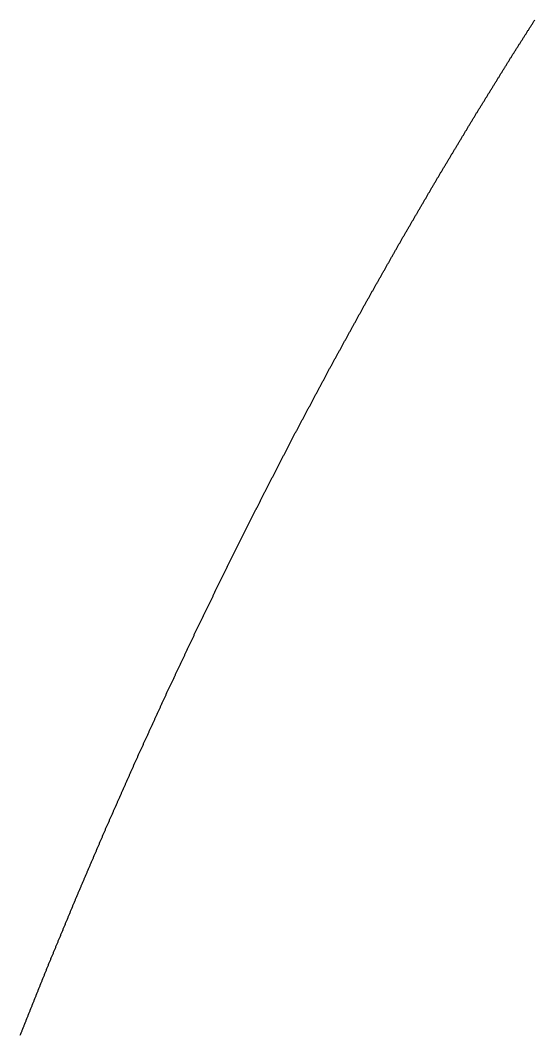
# Model space of a CAD drawing. Extents: x 2 to 292, y 1 to 254.
# Drawn here: x 66.76 to 76.19, y 18.88 to 37.47 of the extents above; entities that cross this region are included whole.
import ezdxf

# ---------------------------------------------------------------- set-up
doc = ezdxf.new("R2010")
doc.units = 0
doc.layers.get('0').update_dxf_attribs({"linetype": 'CONTINUOUS'})

msp = doc.modelspace()

# ---------------------------------------------------------------- linework, layer by layer
msp.add_polyline3d([(66.7609, 18.8729, 0), (66.7662, 18.886, 0), (66.7714, 18.8991, 0), (66.7767, 18.9122, 0), (66.7819, 18.9253, 0), (66.7871, 18.9384, 0), (66.7924, 18.9515, 0), (66.7976, 18.9646, 0), (66.8029, 18.9777, 0), (66.8081, 18.9908, 0), (66.8134, 19.0039, 0), (66.8186, 19.017, 0), (66.8238, 19.0301, 0), (66.8291, 19.0432, 0), (66.8343, 19.0563, 0), (66.8396, 19.0694, 0), (66.8448, 19.0825, 0), (66.8501, 19.0956, 0), (66.8553, 19.1087, 0), (66.8605, 19.1218, 0), (66.8658, 19.1349, 0), (66.871, 19.148, 0), (66.8763, 19.1611, 0), (66.8815, 19.1743, 0), (66.8868, 19.1874, 0), (66.892, 19.2005, 0), (66.8972, 19.2136, 0), (66.9025, 19.2267, 0), (66.9077, 19.2398, 0), (66.913, 19.2529, 0), (66.9182, 19.266, 0), (66.9235, 19.2791, 0), (66.9287, 19.2922, 0), (66.9339, 19.3053, 0), (66.9392, 19.3184, 0), (66.9444, 19.3315, 0), (66.9497, 19.3446, 0), (66.9549, 19.3577, 0), (66.9602, 19.3708, 0), (66.9654, 19.3839, 0), (66.9707, 19.397, 0), (66.9759, 19.4101, 0), (66.9811, 19.4232, 0), (66.9864, 19.4363, 0), (66.9916, 19.4494, 0), (66.9969, 19.4625, 0), (67.0021, 19.4756, 0), (67.0074, 19.4887, 0), (67.0126, 19.5018, 0), (67.0178, 19.5149, 0), (67.0231, 19.528, 0), (67.0283, 19.5411, 0), (67.0336, 19.5542, 0), (67.0388, 19.5673, 0), (67.0441, 19.5804, 0), (67.0493, 19.5935, 0), (67.0545, 19.6066, 0), (67.0598, 19.6197, 0), (67.065, 19.6328, 0), (67.0703, 19.6459, 0), (67.0755, 19.659, 0), (67.0808, 19.6721, 0), (67.086, 19.6853, 0), (67.0912, 19.6984, 0), (67.0965, 19.7115, 0), (67.1017, 19.7246, 0), (67.107, 19.7377, 0), (67.1122, 19.7508, 0), (67.1175, 19.7639, 0), (67.1227, 19.777, 0), (67.1279, 19.7901, 0), (67.1332, 19.8032, 0), (67.1384, 19.8163, 0), (67.1437, 19.8294, 0), (67.1489, 19.8425, 0), (67.1542, 19.8556, 0), (67.1594, 19.8687, 0), (67.1646, 19.8818, 0), (67.1699, 19.8949, 0), (67.1751, 19.908, 0), (67.1804, 19.9211, 0), (67.1856, 19.9342, 0), (67.1909, 19.9473, 0), (67.1961, 19.9604, 0), (67.2013, 19.9735, 0), (67.2066, 19.9866, 0), (67.2118, 19.9997, 0), (67.2171, 20.0128, 0), (67.2223, 20.0259, 0), (67.2276, 20.039, 0), (67.2328, 20.0521, 0), (67.2381, 20.0652, 0), (67.2433, 20.0783, 0), (67.2485, 20.0914, 0), (67.2538, 20.1045, 0), (67.259, 20.1176, 0), (67.2643, 20.1307, 0), (67.2695, 20.1438, 0), (67.2749, 20.1568, 0), (67.2803, 20.1698, 0), (67.2857, 20.1828, 0), (67.291, 20.1957, 0), (67.2964, 20.2087, 0), (67.3018, 20.2217, 0), (67.3072, 20.2347, 0), (67.3125, 20.2477, 0), (67.3179, 20.2607, 0), (67.3233, 20.2736, 0), (67.3287, 20.2866, 0), (67.334, 20.2996, 0), (67.3394, 20.3126, 0), (67.3448, 20.3256, 0), (67.3502, 20.3386, 0), (67.3555, 20.3515, 0), (67.3609, 20.3645, 0), (67.3663, 20.3775, 0), (67.3716, 20.3905, 0), (67.377, 20.4035, 0), (67.3824, 20.4165, 0), (67.3878, 20.4294, 0), (67.3931, 20.4424, 0), (67.3985, 20.4554, 0), (67.4039, 20.4684, 0), (67.4093, 20.4814, 0), (67.4146, 20.4944, 0), (67.42, 20.5073, 0), (67.4254, 20.5203, 0), (67.4308, 20.5333, 0), (67.4361, 20.5463, 0), (67.4415, 20.5593, 0), (67.4469, 20.5722, 0), (67.4523, 20.5852, 0), (67.4576, 20.5982, 0), (67.463, 20.6112, 0), (67.4684, 20.6242, 0), (67.4738, 20.6372, 0), (67.4791, 20.6501, 0), (67.4845, 20.6631, 0), (67.4899, 20.6761, 0), (67.4953, 20.6891, 0), (67.5006, 20.7021, 0), (67.506, 20.7151, 0), (67.5114, 20.728, 0), (67.5168, 20.741, 0), (67.5221, 20.754, 0), (67.5275, 20.767, 0), (67.5329, 20.78, 0), (67.5382, 20.793, 0), (67.5436, 20.8059, 0), (67.549, 20.8189, 0), (67.5544, 20.8319, 0), (67.5597, 20.8449, 0), (67.5651, 20.8579, 0), (67.5705, 20.8709, 0), (67.5759, 20.8838, 0), (67.5812, 20.8968, 0), (67.5866, 20.9098, 0), (67.592, 20.9228, 0), (67.5974, 20.9358, 0), (67.6027, 20.9487, 0), (67.6081, 20.9617, 0), (67.6135, 20.9747, 0), (67.6189, 20.9877, 0), (67.6242, 21.0007, 0), (67.6296, 21.0137, 0), (67.635, 21.0266, 0), (67.6404, 21.0396, 0), (67.6457, 21.0526, 0), (67.6511, 21.0656, 0), (67.6565, 21.0786, 0), (67.6619, 21.0916, 0), (67.6672, 21.1045, 0), (67.6726, 21.1175, 0), (67.678, 21.1305, 0), (67.6834, 21.1435, 0), (67.6887, 21.1565, 0), (67.6941, 21.1695, 0), (67.6995, 21.1824, 0), (67.7048, 21.1954, 0), (67.7102, 21.2084, 0), (67.7156, 21.2214, 0), (67.721, 21.2344, 0), (67.7263, 21.2474, 0), (67.7317, 21.2603, 0), (67.7371, 21.2733, 0), (67.7425, 21.2863, 0), (67.7478, 21.2993, 0), (67.7532, 21.3123, 0), (67.7586, 21.3253, 0), (67.764, 21.3382, 0), (67.7693, 21.3512, 0), (67.7747, 21.3642, 0), (67.7801, 21.3772, 0), (67.7855, 21.3902, 0), (67.7908, 21.4031, 0), (67.7963, 21.4161, 0), (67.8018, 21.4289, 0), (67.8073, 21.4418, 0), (67.8128, 21.4546, 0), (67.8183, 21.4675, 0), (67.8238, 21.4804, 0), (67.8293, 21.4932, 0), (67.8348, 21.5061, 0), (67.8403, 21.519, 0), (67.8458, 21.5318, 0), (67.8513, 21.5447, 0), (67.8569, 21.5575, 0), (67.8624, 21.5704, 0), (67.8679, 21.5833, 0), (67.8734, 21.5961, 0), (67.8789, 21.609, 0), (67.8844, 21.6219, 0), (67.8899, 21.6347, 0), (67.8954, 21.6476, 0), (67.9009, 21.6605, 0), (67.9064, 21.6733, 0), (67.9119, 21.6862, 0), (67.9174, 21.699, 0), (67.9229, 21.7119, 0), (67.9284, 21.7248, 0), (67.9339, 21.7376, 0), (67.9394, 21.7505, 0), (67.9449, 21.7634, 0), (67.9504, 21.7762, 0), (67.9559, 21.7891, 0), (67.9615, 21.802, 0), (67.967, 21.8148, 0), (67.9725, 21.8277, 0), (67.978, 21.8405, 0), (67.9835, 21.8534, 0), (67.989, 21.8663, 0), (67.9945, 21.8791, 0), (68, 21.892, 0), (68.0055, 21.9049, 0), (68.011, 21.9177, 0), (68.0165, 21.9306, 0), (68.022, 21.9434, 0), (68.0275, 21.9563, 0), (68.033, 21.9692, 0), (68.0385, 21.982, 0), (68.044, 21.9949, 0), (68.0495, 22.0078, 0), (68.055, 22.0206, 0), (68.0605, 22.0335, 0), (68.0661, 22.0464, 0), (68.0716, 22.0592, 0), (68.0771, 22.0721, 0), (68.0826, 22.0849, 0), (68.0881, 22.0978, 0), (68.0936, 22.1107, 0), (68.0991, 22.1235, 0), (68.1046, 22.1364, 0), (68.1101, 22.1493, 0), (68.1156, 22.1621, 0), (68.1211, 22.175, 0), (68.1266, 22.1879, 0), (68.1321, 22.2007, 0), (68.1376, 22.2136, 0), (68.1431, 22.2264, 0), (68.1486, 22.2393, 0), (68.1541, 22.2522, 0), (68.1596, 22.265, 0), (68.1651, 22.2779, 0), (68.1707, 22.2908, 0), (68.1762, 22.3036, 0), (68.1817, 22.3165, 0), (68.1872, 22.3293, 0), (68.1927, 22.3422, 0), (68.1982, 22.3551, 0), (68.2037, 22.3679, 0), (68.2092, 22.3808, 0), (68.2147, 22.3937, 0), (68.2202, 22.4065, 0), (68.2257, 22.4194, 0), (68.2312, 22.4323, 0), (68.2367, 22.4451, 0), (68.2422, 22.458, 0), (68.2477, 22.4708, 0), (68.2532, 22.4837, 0), (68.2587, 22.4966, 0), (68.2642, 22.5094, 0), (68.2697, 22.5223, 0), (68.2753, 22.5352, 0), (68.2808, 22.548, 0), (68.2863, 22.5609, 0), (68.2918, 22.5737, 0), (68.2973, 22.5866, 0), (68.3028, 22.5995, 0), (68.3083, 22.6123, 0), (68.3138, 22.6252, 0), (68.3193, 22.6381, 0), (68.3248, 22.6509, 0), (68.3303, 22.6638, 0), (68.336, 22.6765, 0), (68.3416, 22.6893, 0), (68.3472, 22.702, 0), (68.3529, 22.7148, 0), (68.3585, 22.7275, 0), (68.3641, 22.7402, 0), (68.3698, 22.753, 0), (68.3754, 22.7657, 0), (68.381, 22.7785, 0), (68.3867, 22.7912, 0), (68.3923, 22.804, 0), (68.3979, 22.8167, 0), (68.4036, 22.8295, 0), (68.4092, 22.8422, 0), (68.4149, 22.8549, 0), (68.4205, 22.8677, 0), (68.4261, 22.8804, 0), (68.4318, 22.8932, 0), (68.4374, 22.9059, 0), (68.443, 22.9187, 0), (68.4487, 22.9314, 0), (68.4543, 22.9442, 0), (68.4599, 22.9569, 0), (68.4656, 22.9696, 0), (68.4712, 22.9824, 0), (68.4769, 22.9951, 0), (68.4825, 23.0079, 0), (68.4881, 23.0206, 0), (68.4938, 23.0334, 0), (68.4994, 23.0461, 0), (68.505, 23.0588, 0), (68.5107, 23.0716, 0), (68.5163, 23.0843, 0), (68.5219, 23.0971, 0), (68.5276, 23.1098, 0), (68.5332, 23.1226, 0), (68.5389, 23.1353, 0), (68.5445, 23.1481, 0), (68.5501, 23.1608, 0), (68.5558, 23.1735, 0), (68.5614, 23.1863, 0), (68.567, 23.199, 0), (68.5727, 23.2118, 0), (68.5783, 23.2245, 0), (68.5839, 23.2373, 0), (68.5896, 23.25, 0), (68.5952, 23.2628, 0), (68.6009, 23.2755, 0), (68.6065, 23.2882, 0), (68.6121, 23.301, 0), (68.6178, 23.3137, 0), (68.6234, 23.3265, 0), (68.629, 23.3392, 0), (68.6347, 23.352, 0), (68.6403, 23.3647, 0), (68.6459, 23.3775, 0), (68.6516, 23.3902, 0), (68.6572, 23.4029, 0), (68.6628, 23.4157, 0), (68.6685, 23.4284, 0), (68.6741, 23.4412, 0), (68.6798, 23.4539, 0), (68.6854, 23.4667, 0), (68.691, 23.4794, 0), (68.6967, 23.4922, 0), (68.7023, 23.5049, 0), (68.7079, 23.5176, 0), (68.7136, 23.5304, 0), (68.7192, 23.5431, 0), (68.7248, 23.5559, 0), (68.7305, 23.5686, 0), (68.7361, 23.5814, 0), (68.7418, 23.5941, 0), (68.7474, 23.6068, 0), (68.753, 23.6196, 0), (68.7587, 23.6323, 0), (68.7643, 23.6451, 0), (68.7699, 23.6578, 0), (68.7756, 23.6706, 0), (68.7812, 23.6833, 0), (68.7868, 23.6961, 0), (68.7925, 23.7088, 0), (68.7981, 23.7215, 0), (68.8038, 23.7343, 0), (68.8094, 23.747, 0), (68.815, 23.7598, 0), (68.8207, 23.7725, 0), (68.8263, 23.7853, 0), (68.8319, 23.798, 0), (68.8376, 23.8108, 0), (68.8432, 23.8235, 0), (68.8488, 23.8362, 0), (68.8545, 23.849, 0), (68.8601, 23.8617, 0), (68.8657, 23.8745, 0), (68.8714, 23.8872, 0), (68.877, 23.9, 0), (68.8827, 23.9126, 0), (68.8885, 23.9253, 0), (68.8943, 23.9379, 0), (68.9, 23.9505, 0), (68.9058, 23.9631, 0), (68.9116, 23.9758, 0), (68.9173, 23.9884, 0), (68.9231, 24.001, 0), (68.9289, 24.0136, 0), (68.9346, 24.0263, 0), (68.9404, 24.0389, 0), (68.9462, 24.0515, 0), (68.9519, 24.0641, 0), (68.9577, 24.0768, 0), (68.9635, 24.0894, 0), (68.9692, 24.102, 0), (68.975, 24.1146, 0), (68.9808, 24.1273, 0), (68.9865, 24.1399, 0), (68.9923, 24.1525, 0), (68.9981, 24.1651, 0), (69.0038, 24.1778, 0), (69.0096, 24.1904, 0), (69.0154, 24.203, 0), (69.0211, 24.2157, 0), (69.0269, 24.2283, 0), (69.0327, 24.2409, 0), (69.0384, 24.2535, 0), (69.0442, 24.2662, 0), (69.05, 24.2788, 0), (69.0557, 24.2914, 0), (69.0615, 24.304, 0), (69.0673, 24.3167, 0), (69.073, 24.3293, 0), (69.0788, 24.3419, 0), (69.0846, 24.3545, 0), (69.0903, 24.3672, 0), (69.0961, 24.3798, 0), (69.1019, 24.3924, 0), (69.1076, 24.405, 0), (69.1134, 24.4177, 0), (69.1192, 24.4303, 0), (69.1249, 24.4429, 0), (69.1307, 24.4555, 0), (69.1365, 24.4682, 0), (69.1422, 24.4808, 0), (69.148, 24.4934, 0), (69.1538, 24.506, 0), (69.1595, 24.5187, 0), (69.1653, 24.5313, 0), (69.1711, 24.5439, 0), (69.1768, 24.5565, 0), (69.1826, 24.5692, 0), (69.1884, 24.5818, 0), (69.1941, 24.5944, 0), (69.1999, 24.607, 0), (69.2057, 24.6197, 0), (69.2114, 24.6323, 0), (69.2172, 24.6449, 0), (69.223, 24.6575, 0), (69.2287, 24.6702, 0), (69.2345, 24.6828, 0), (69.2403, 24.6954, 0), (69.2461, 24.708, 0), (69.2518, 24.7207, 0), (69.2576, 24.7333, 0), (69.2634, 24.7459, 0), (69.2691, 24.7585, 0), (69.2749, 24.7712, 0), (69.2807, 24.7838, 0), (69.2864, 24.7964, 0), (69.2922, 24.809, 0), (69.298, 24.8217, 0), (69.3037, 24.8343, 0), (69.3095, 24.8469, 0), (69.3153, 24.8595, 0), (69.321, 24.8722, 0), (69.3268, 24.8848, 0), (69.3326, 24.8974, 0), (69.3383, 24.91, 0), (69.3441, 24.9227, 0), (69.3499, 24.9353, 0), (69.3556, 24.9479, 0), (69.3614, 24.9605, 0), (69.3672, 24.9732, 0), (69.3729, 24.9858, 0), (69.3787, 24.9984, 0), (69.3845, 25.011, 0), (69.3902, 25.0237, 0), (69.396, 25.0363, 0), (69.4018, 25.0489, 0), (69.4075, 25.0615, 0), (69.4133, 25.0742, 0), (69.4191, 25.0868, 0), (69.4248, 25.0994, 0), (69.4306, 25.112, 0), (69.4364, 25.1247, 0), (69.4421, 25.1373, 0), (69.448, 25.1498, 0), (69.4539, 25.1623, 0), (69.4598, 25.1748, 0), (69.4657, 25.1873, 0), (69.4716, 25.1998, 0), (69.4775, 25.2123, 0), (69.4834, 25.2248, 0), (69.4893, 25.2374, 0), (69.4952, 25.2499, 0), (69.5011, 25.2624, 0), (69.507, 25.2749, 0), (69.5129, 25.2874, 0), (69.5188, 25.2999, 0), (69.5247, 25.3124, 0), (69.5306, 25.3249, 0), (69.5365, 25.3374, 0), (69.5424, 25.3499, 0), (69.5483, 25.3624, 0), (69.5542, 25.3749, 0), (69.5601, 25.3874, 0), (69.566, 25.3999, 0), (69.5719, 25.4124, 0), (69.5778, 25.425, 0), (69.5837, 25.4375, 0), (69.5896, 25.45, 0), (69.5955, 25.4625, 0), (69.6014, 25.475, 0), (69.6073, 25.4875, 0), (69.6132, 25.5, 0), (69.6191, 25.5125, 0), (69.625, 25.525, 0), (69.6309, 25.5375, 0), (69.6368, 25.55, 0), (69.6427, 25.5625, 0), (69.6486, 25.575, 0), (69.6544, 25.5875, 0), (69.6603, 25.6001, 0), (69.6662, 25.6126, 0), (69.6721, 25.6251, 0), (69.678, 25.6376, 0), (69.6839, 25.6501, 0), (69.6898, 25.6626, 0), (69.6957, 25.6751, 0), (69.7016, 25.6876, 0), (69.7075, 25.7001, 0), (69.7134, 25.7126, 0), (69.7193, 25.7251, 0), (69.7252, 25.7376, 0), (69.7311, 25.7501, 0), (69.737, 25.7626, 0), (69.7429, 25.7751, 0), (69.7488, 25.7877, 0), (69.7547, 25.8002, 0), (69.7606, 25.8127, 0), (69.7665, 25.8252, 0), (69.7724, 25.8377, 0), (69.7783, 25.8502, 0), (69.7842, 25.8627, 0), (69.7901, 25.8752, 0), (69.796, 25.8877, 0), (69.8019, 25.9002, 0), (69.8078, 25.9127, 0), (69.8137, 25.9252, 0), (69.8196, 25.9377, 0), (69.8255, 25.9502, 0), (69.8314, 25.9627, 0), (69.8373, 25.9753, 0), (69.8432, 25.9878, 0), (69.8491, 26.0003, 0), (69.855, 26.0128, 0), (69.8609, 26.0253, 0), (69.8668, 26.0378, 0), (69.8727, 26.0503, 0), (69.8786, 26.0628, 0), (69.8845, 26.0753, 0), (69.8904, 26.0878, 0), (69.8963, 26.1003, 0), (69.9022, 26.1128, 0), (69.9081, 26.1253, 0), (69.914, 26.1378, 0), (69.9199, 26.1504, 0), (69.9257, 26.1629, 0), (69.9316, 26.1754, 0), (69.9375, 26.1879, 0), (69.9434, 26.2004, 0), (69.9493, 26.2129, 0), (69.9552, 26.2254, 0), (69.9611, 26.2379, 0), (69.967, 26.2504, 0), (69.9729, 26.2629, 0), (69.9788, 26.2754, 0), (69.9847, 26.2879, 0), (69.9906, 26.3004, 0), (69.9965, 26.3129, 0), (70.0024, 26.3254, 0), (70.0083, 26.338, 0), (70.0142, 26.3505, 0), (70.0202, 26.3629, 0), (70.0262, 26.3753, 0), (70.0322, 26.3877, 0), (70.0383, 26.4001, 0), (70.0443, 26.4125, 0), (70.0503, 26.4249, 0), (70.0563, 26.4372, 0), (70.0624, 26.4496, 0), (70.0684, 26.462, 0), (70.0744, 26.4744, 0), (70.0805, 26.4868, 0), (70.0865, 26.4992, 0), (70.0925, 26.5116, 0), (70.0985, 26.524, 0), (70.1046, 26.5364, 0), (70.1106, 26.5487, 0), (70.1166, 26.5611, 0), (70.1227, 26.5735, 0), (70.1287, 26.5859, 0), (70.1347, 26.5983, 0), (70.1407, 26.6107, 0), (70.1468, 26.6231, 0), (70.1528, 26.6355, 0), (70.1588, 26.6479, 0), (70.1649, 26.6602, 0), (70.1709, 26.6726, 0), (70.1769, 26.685, 0), (70.1829, 26.6974, 0), (70.189, 26.7098, 0), (70.195, 26.7222, 0), (70.201, 26.7346, 0), (70.2071, 26.747, 0), (70.2131, 26.7594, 0), (70.2191, 26.7717, 0), (70.2251, 26.7841, 0), (70.2312, 26.7965, 0), (70.2372, 26.8089, 0), (70.2432, 26.8213, 0), (70.2493, 26.8337, 0), (70.2553, 26.8461, 0), (70.2613, 26.8585, 0), (70.2673, 26.8708, 0), (70.2734, 26.8832, 0), (70.2794, 26.8956, 0), (70.2854, 26.908, 0), (70.2915, 26.9204, 0), (70.2975, 26.9328, 0), (70.3035, 26.9452, 0), (70.3095, 26.9576, 0), (70.3156, 26.97, 0), (70.3216, 26.9823, 0), (70.3276, 26.9947, 0), (70.3337, 27.0071, 0), (70.3397, 27.0195, 0), (70.3457, 27.0319, 0), (70.3517, 27.0443, 0), (70.3578, 27.0567, 0), (70.3638, 27.0691, 0), (70.3698, 27.0815, 0), (70.3759, 27.0938, 0), (70.3819, 27.1062, 0), (70.3879, 27.1186, 0), (70.3939, 27.131, 0), (70.4, 27.1434, 0), (70.406, 27.1558, 0), (70.412, 27.1682, 0), (70.4181, 27.1806, 0), (70.4241, 27.193, 0), (70.4301, 27.2053, 0), (70.4361, 27.2177, 0), (70.4422, 27.2301, 0), (70.4482, 27.2425, 0), (70.4542, 27.2549, 0), (70.4603, 27.2673, 0), (70.4663, 27.2797, 0), (70.4723, 27.2921, 0), (70.4783, 27.3045, 0), (70.4844, 27.3168, 0), (70.4904, 27.3292, 0), (70.4964, 27.3416, 0), (70.5025, 27.354, 0), (70.5085, 27.3664, 0), (70.5145, 27.3788, 0), (70.5205, 27.3912, 0), (70.5266, 27.4036, 0), (70.5326, 27.416, 0), (70.5386, 27.4283, 0), (70.5447, 27.4407, 0), (70.5507, 27.4531, 0), (70.5567, 27.4655, 0), (70.5627, 27.4779, 0), (70.5688, 27.4903, 0), (70.5748, 27.5027, 0), (70.5808, 27.5151, 0), (70.5869, 27.5274, 0), (70.5929, 27.5398, 0), (70.5989, 27.5522, 0), (70.6049, 27.5646, 0), (70.6111, 27.5769, 0), (70.6172, 27.5892, 0), (70.6234, 27.6014, 0), (70.6296, 27.6137, 0), (70.6357, 27.626, 0), (70.6419, 27.6383, 0), (70.648, 27.6505, 0), (70.6542, 27.6628, 0), (70.6604, 27.6751, 0), (70.6665, 27.6873, 0), (70.6727, 27.6996, 0), (70.6788, 27.7119, 0), (70.685, 27.7241, 0), (70.6912, 27.7364, 0), (70.6973, 27.7487, 0), (70.7035, 27.761, 0), (70.7096, 27.7732, 0), (70.7158, 27.7855, 0), (70.722, 27.7978, 0), (70.7281, 27.81, 0), (70.7343, 27.8223, 0), (70.7404, 27.8346, 0), (70.7466, 27.8469, 0), (70.7528, 27.8591, 0), (70.7589, 27.8714, 0), (70.7651, 27.8837, 0), (70.7712, 27.8959, 0), (70.7774, 27.9082, 0), (70.7836, 27.9205, 0), (70.7897, 27.9328, 0), (70.7959, 27.945, 0), (70.802, 27.9573, 0), (70.8082, 27.9696, 0), (70.8143, 27.9818, 0), (70.8205, 27.9941, 0), (70.8267, 28.0064, 0), (70.8328, 28.0186, 0), (70.839, 28.0309, 0), (70.8451, 28.0432, 0), (70.8513, 28.0555, 0), (70.8575, 28.0677, 0), (70.8636, 28.08, 0), (70.8698, 28.0923, 0), (70.8759, 28.1045, 0), (70.8821, 28.1168, 0), (70.8883, 28.1291, 0), (70.8944, 28.1414, 0), (70.9006, 28.1536, 0), (70.9067, 28.1659, 0), (70.9129, 28.1782, 0), (70.9191, 28.1904, 0), (70.9252, 28.2027, 0), (70.9314, 28.215, 0), (70.9375, 28.2273, 0), (70.9437, 28.2395, 0), (70.9499, 28.2518, 0), (70.956, 28.2641, 0), (70.9622, 28.2763, 0), (70.9683, 28.2886, 0), (70.9745, 28.3009, 0), (70.9806, 28.3131, 0), (70.9868, 28.3254, 0), (70.993, 28.3377, 0), (70.9991, 28.35, 0), (71.0053, 28.3622, 0), (71.0114, 28.3745, 0), (71.0176, 28.3868, 0), (71.0238, 28.399, 0), (71.0299, 28.4113, 0), (71.0361, 28.4236, 0), (71.0422, 28.4359, 0), (71.0484, 28.4481, 0), (71.0546, 28.4604, 0), (71.0607, 28.4727, 0), (71.0669, 28.4849, 0), (71.073, 28.4972, 0), (71.0792, 28.5095, 0), (71.0854, 28.5218, 0), (71.0915, 28.534, 0), (71.0977, 28.5463, 0), (71.1038, 28.5586, 0), (71.11, 28.5708, 0), (71.1162, 28.5831, 0), (71.1223, 28.5954, 0), (71.1285, 28.6076, 0), (71.1346, 28.6199, 0), (71.1408, 28.6322, 0), (71.147, 28.6445, 0), (71.1531, 28.6567, 0), (71.1593, 28.669, 0), (71.1654, 28.6813, 0), (71.1716, 28.6935, 0), (71.1777, 28.7058, 0), (71.1839, 28.7181, 0), (71.1901, 28.7304, 0), (71.1962, 28.7426, 0), (71.2024, 28.7549, 0), (71.2086, 28.7671, 0), (71.2149, 28.7793, 0), (71.2212, 28.7914, 0), (71.2275, 28.8036, 0), (71.2338, 28.8157, 0), (71.24, 28.8279, 0), (71.2463, 28.84, 0), (71.2526, 28.8522, 0), (71.2589, 28.8644, 0), (71.2652, 28.8765, 0), (71.2715, 28.8887, 0), (71.2778, 28.9008, 0), (71.2841, 28.913, 0), (71.2904, 28.9251, 0), (71.2967, 28.9373, 0), (71.3029, 28.9494, 0), (71.3092, 28.9616, 0), (71.3155, 28.9737, 0), (71.3218, 28.9859, 0), (71.3281, 28.998, 0), (71.3344, 29.0102, 0), (71.3407, 29.0223, 0), (71.347, 29.0345, 0), (71.3533, 29.0467, 0), (71.3596, 29.0588, 0), (71.3658, 29.071, 0), (71.3721, 29.0831, 0), (71.3784, 29.0953, 0), (71.3847, 29.1074, 0), (71.391, 29.1196, 0), (71.3973, 29.1317, 0), (71.4036, 29.1439, 0), (71.4099, 29.156, 0), (71.4162, 29.1682, 0), (71.4225, 29.1803, 0), (71.4287, 29.1925, 0), (71.435, 29.2046, 0), (71.4413, 29.2168, 0), (71.4476, 29.229, 0), (71.4539, 29.2411, 0), (71.4602, 29.2533, 0), (71.4665, 29.2654, 0), (71.4728, 29.2776, 0), (71.4791, 29.2897, 0), (71.4854, 29.3019, 0), (71.4916, 29.314, 0), (71.4979, 29.3262, 0), (71.5042, 29.3383, 0), (71.5105, 29.3505, 0), (71.5168, 29.3626, 0), (71.5231, 29.3748, 0), (71.5294, 29.3869, 0), (71.5357, 29.3991, 0), (71.542, 29.4113, 0), (71.5483, 29.4234, 0), (71.5545, 29.4356, 0), (71.5608, 29.4477, 0), (71.5671, 29.4599, 0), (71.5734, 29.472, 0), (71.5797, 29.4842, 0), (71.586, 29.4963, 0), (71.5923, 29.5085, 0), (71.5986, 29.5206, 0), (71.6049, 29.5328, 0), (71.6112, 29.5449, 0), (71.6174, 29.5571, 0), (71.6237, 29.5692, 0), (71.63, 29.5814, 0), (71.6363, 29.5936, 0), (71.6426, 29.6057, 0), (71.6489, 29.6179, 0), (71.6552, 29.63, 0), (71.6615, 29.6422, 0), (71.6678, 29.6543, 0), (71.6741, 29.6665, 0), (71.6803, 29.6786, 0), (71.6866, 29.6908, 0), (71.6929, 29.7029, 0), (71.6992, 29.7151, 0), (71.7055, 29.7272, 0), (71.7118, 29.7394, 0), (71.7181, 29.7515, 0), (71.7244, 29.7637, 0), (71.7307, 29.7759, 0), (71.737, 29.788, 0), (71.7432, 29.8002, 0), (71.7495, 29.8123, 0), (71.7558, 29.8245, 0), (71.7621, 29.8366, 0), (71.7684, 29.8488, 0), (71.7747, 29.8609, 0), (71.781, 29.8731, 0), (71.7873, 29.8852, 0), (71.7936, 29.8974, 0), (71.7999, 29.9095, 0), (71.8061, 29.9217, 0), (71.8124, 29.9338, 0), (71.8187, 29.946, 0), (71.8251, 29.9581, 0), (71.8315, 29.9701, 0), (71.838, 29.9821, 0), (71.8444, 29.9942, 0), (71.8508, 30.0062, 0), (71.8572, 30.0182, 0), (71.8636, 30.0303, 0), (71.8701, 30.0423, 0), (71.8765, 30.0544, 0), (71.8829, 30.0664, 0), (71.8893, 30.0784, 0), (71.8958, 30.0905, 0), (71.9022, 30.1025, 0), (71.9086, 30.1145, 0), (71.915, 30.1266, 0), (71.9214, 30.1386, 0), (71.9279, 30.1506, 0), (71.9343, 30.1627, 0), (71.9407, 30.1747, 0), (71.9471, 30.1868, 0), (71.9535, 30.1988, 0), (71.96, 30.2108, 0), (71.9664, 30.2229, 0), (71.9728, 30.2349, 0), (71.9792, 30.2469, 0), (71.9856, 30.259, 0), (71.9921, 30.271, 0), (71.9985, 30.283, 0), (72.0049, 30.2951, 0), (72.0113, 30.3071, 0), (72.0177, 30.3191, 0), (72.0242, 30.3312, 0), (72.0306, 30.3432, 0), (72.037, 30.3553, 0), (72.0434, 30.3673, 0), (72.0499, 30.3793, 0), (72.0563, 30.3914, 0), (72.0627, 30.4034, 0), (72.0691, 30.4154, 0), (72.0755, 30.4275, 0), (72.082, 30.4395, 0), (72.0884, 30.4515, 0), (72.0948, 30.4636, 0), (72.1012, 30.4756, 0), (72.1076, 30.4877, 0), (72.1141, 30.4997, 0), (72.1205, 30.5117, 0), (72.1269, 30.5238, 0), (72.1333, 30.5358, 0), (72.1397, 30.5478, 0), (72.1462, 30.5599, 0), (72.1526, 30.5719, 0), (72.159, 30.5839, 0), (72.1654, 30.596, 0), (72.1718, 30.608, 0), (72.1783, 30.6201, 0), (72.1847, 30.6321, 0), (72.1911, 30.6441, 0), (72.1975, 30.6562, 0), (72.204, 30.6682, 0), (72.2104, 30.6802, 0), (72.2168, 30.6923, 0), (72.2232, 30.7043, 0), (72.2296, 30.7163, 0), (72.2361, 30.7284, 0), (72.2425, 30.7404, 0), (72.2489, 30.7525, 0), (72.2553, 30.7645, 0), (72.2617, 30.7765, 0), (72.2682, 30.7886, 0), (72.2746, 30.8006, 0), (72.281, 30.8126, 0), (72.2874, 30.8247, 0), (72.2938, 30.8367, 0), (72.3003, 30.8487, 0), (72.3067, 30.8608, 0), (72.3131, 30.8728, 0), (72.3195, 30.8849, 0), (72.3259, 30.8969, 0), (72.3324, 30.9089, 0), (72.3388, 30.921, 0), (72.3452, 30.933, 0), (72.3516, 30.945, 0), (72.3581, 30.9571, 0), (72.3645, 30.9691, 0), (72.3709, 30.9811, 0), (72.3773, 30.9932, 0), (72.3837, 31.0052, 0), (72.3902, 31.0173, 0), (72.3966, 31.0293, 0), (72.403, 31.0413, 0), (72.4094, 31.0534, 0), (72.4158, 31.0654, 0), (72.4223, 31.0774, 0), (72.4287, 31.0895, 0), (72.4351, 31.1015, 0), (72.4415, 31.1135, 0), (72.448, 31.1255, 0), (72.4545, 31.1375, 0), (72.4611, 31.1494, 0), (72.4676, 31.1613, 0), (72.4742, 31.1732, 0), (72.4807, 31.1851, 0), (72.4873, 31.1971, 0), (72.4938, 31.209, 0), (72.5004, 31.2209, 0), (72.5069, 31.2328, 0), (72.5135, 31.2447, 0), (72.52, 31.2567, 0), (72.5266, 31.2686, 0), (72.5331, 31.2805, 0), (72.5397, 31.2924, 0), (72.5462, 31.3043, 0), (72.5528, 31.3163, 0), (72.5594, 31.3282, 0), (72.5659, 31.3401, 0), (72.5725, 31.352, 0), (72.579, 31.3639, 0), (72.5856, 31.3759, 0), (72.5921, 31.3878, 0), (72.5987, 31.3997, 0), (72.6052, 31.4116, 0), (72.6118, 31.4235, 0), (72.6183, 31.4355, 0), (72.6249, 31.4474, 0), (72.6314, 31.4593, 0), (72.638, 31.4712, 0), (72.6445, 31.4831, 0), (72.6511, 31.4951, 0), (72.6576, 31.507, 0), (72.6642, 31.5189, 0), (72.6707, 31.5308, 0), (72.6773, 31.5427, 0), (72.6838, 31.5546, 0), (72.6904, 31.5666, 0), (72.6969, 31.5785, 0), (72.7035, 31.5904, 0), (72.71, 31.6023, 0), (72.7166, 31.6142, 0), (72.7231, 31.6262, 0), (72.7297, 31.6381, 0), (72.7362, 31.65, 0), (72.7428, 31.6619, 0), (72.7493, 31.6738, 0), (72.7559, 31.6858, 0), (72.7625, 31.6977, 0), (72.769, 31.7096, 0), (72.7756, 31.7215, 0), (72.7821, 31.7334, 0), (72.7887, 31.7454, 0), (72.7952, 31.7573, 0), (72.8018, 31.7692, 0), (72.8083, 31.7811, 0), (72.8149, 31.793, 0), (72.8214, 31.805, 0), (72.828, 31.8169, 0), (72.8345, 31.8288, 0), (72.8411, 31.8407, 0), (72.8476, 31.8526, 0), (72.8542, 31.8646, 0), (72.8607, 31.8765, 0), (72.8673, 31.8884, 0), (72.8738, 31.9003, 0), (72.8804, 31.9122, 0), (72.8869, 31.9242, 0), (72.8935, 31.9361, 0), (72.9, 31.948, 0), (72.9066, 31.9599, 0), (72.9131, 31.9718, 0), (72.9197, 31.9838, 0), (72.9262, 31.9957, 0), (72.9328, 32.0076, 0), (72.9393, 32.0195, 0), (72.9459, 32.0314, 0), (72.9524, 32.0433, 0), (72.959, 32.0553, 0), (72.9656, 32.0672, 0), (72.9721, 32.0791, 0), (72.9787, 32.091, 0), (72.9852, 32.1029, 0), (72.9918, 32.1149, 0), (72.9983, 32.1268, 0), (73.0049, 32.1387, 0), (73.0114, 32.1506, 0), (73.018, 32.1625, 0), (73.0245, 32.1745, 0), (73.0311, 32.1864, 0), (73.0376, 32.1983, 0), (73.0442, 32.2102, 0), (73.0507, 32.2221, 0), (73.0573, 32.2341, 0), (73.0638, 32.246, 0), (73.0704, 32.2579, 0), (73.0769, 32.2698, 0), (73.0835, 32.2817, 0), (73.0901, 32.2936, 0), (73.0968, 32.3054, 0), (73.1035, 32.3172, 0), (73.1102, 32.329, 0), (73.1169, 32.3408, 0), (73.1235, 32.3526, 0), (73.1302, 32.3644, 0), (73.1369, 32.3762, 0), (73.1436, 32.388, 0), (73.1503, 32.3998, 0), (73.1569, 32.4116, 0), (73.1636, 32.4234, 0), (73.1703, 32.4352, 0), (73.177, 32.447, 0), (73.1837, 32.4588, 0), (73.1904, 32.4706, 0), (73.197, 32.4824, 0), (73.2037, 32.4942, 0), (73.2104, 32.506, 0), (73.2171, 32.5178, 0), (73.2238, 32.5296, 0), (73.2305, 32.5414, 0), (73.2371, 32.5532, 0), (73.2438, 32.565, 0), (73.2505, 32.5769, 0), (73.2572, 32.5887, 0), (73.2639, 32.6005, 0), (73.2705, 32.6123, 0), (73.2772, 32.6241, 0), (73.2839, 32.6359, 0), (73.2906, 32.6477, 0), (73.2973, 32.6595, 0), (73.304, 32.6713, 0), (73.3106, 32.6831, 0), (73.3173, 32.6949, 0), (73.324, 32.7067, 0), (73.3307, 32.7185, 0), (73.3374, 32.7303, 0), (73.3441, 32.7421, 0), (73.3507, 32.7539, 0), (73.3574, 32.7657, 0), (73.3641, 32.7775, 0), (73.3708, 32.7893, 0), (73.3775, 32.8011, 0), (73.3842, 32.8129, 0), (73.3908, 32.8247, 0), (73.3975, 32.8365, 0), (73.4042, 32.8483, 0), (73.4109, 32.8601, 0), (73.4176, 32.8719, 0), (73.4242, 32.8837, 0), (73.4309, 32.8955, 0), (73.4376, 32.9073, 0), (73.4443, 32.9191, 0), (73.451, 32.9309, 0), (73.4577, 32.9427, 0), (73.4643, 32.9545, 0), (73.471, 32.9664, 0), (73.4777, 32.9782, 0), (73.4844, 32.99, 0), (73.4911, 33.0018, 0), (73.4978, 33.0136, 0), (73.5044, 33.0254, 0), (73.5111, 33.0372, 0), (73.5178, 33.049, 0), (73.5245, 33.0608, 0), (73.5312, 33.0726, 0), (73.5378, 33.0844, 0), (73.5445, 33.0962, 0), (73.5512, 33.108, 0), (73.5579, 33.1198, 0), (73.5646, 33.1316, 0), (73.5713, 33.1434, 0), (73.5779, 33.1552, 0), (73.5846, 33.167, 0), (73.5913, 33.1788, 0), (73.598, 33.1906, 0), (73.6047, 33.2024, 0), (73.6114, 33.2142, 0), (73.618, 33.226, 0), (73.6247, 33.2378, 0), (73.6314, 33.2496, 0), (73.6381, 33.2614, 0), (73.6448, 33.2732, 0), (73.6514, 33.285, 0), (73.6581, 33.2968, 0), (73.6648, 33.3086, 0), (73.6715, 33.3204, 0), (73.6782, 33.3322, 0), (73.6849, 33.344, 0), (73.6915, 33.3559, 0), (73.6982, 33.3677, 0), (73.7049, 33.3795, 0), (73.7116, 33.3913, 0), (73.7183, 33.4031, 0), (73.725, 33.4149, 0), (73.7316, 33.4267, 0), (73.7383, 33.4385, 0), (73.7452, 33.4501, 0), (73.752, 33.4618, 0), (73.7588, 33.4735, 0), (73.7656, 33.4852, 0), (73.7724, 33.4969, 0), (73.7792, 33.5086, 0), (73.786, 33.5203, 0), (73.7928, 33.532, 0), (73.7997, 33.5436, 0), (73.8065, 33.5553, 0), (73.8133, 33.567, 0), (73.8201, 33.5787, 0), (73.8269, 33.5904, 0), (73.8337, 33.6021, 0), (73.8405, 33.6138, 0), (73.8473, 33.6255, 0), (73.8542, 33.6371, 0), (73.861, 33.6488, 0), (73.8678, 33.6605, 0), (73.8746, 33.6722, 0), (73.8814, 33.6839, 0), (73.8882, 33.6956, 0), (73.895, 33.7073, 0), (73.9019, 33.7189, 0), (73.9087, 33.7306, 0), (73.9155, 33.7423, 0), (73.9223, 33.754, 0), (73.9291, 33.7657, 0), (73.9359, 33.7774, 0), (73.9427, 33.7891, 0), (73.9495, 33.8008, 0), (73.9564, 33.8124, 0), (73.9632, 33.8241, 0), (73.97, 33.8358, 0), (73.9768, 33.8475, 0), (73.9836, 33.8592, 0), (73.9904, 33.8709, 0), (73.9972, 33.8826, 0), (74.0041, 33.8943, 0), (74.0109, 33.9059, 0), (74.0177, 33.9176, 0), (74.0245, 33.9293, 0), (74.0313, 33.941, 0), (74.0381, 33.9527, 0), (74.0449, 33.9644, 0), (74.0517, 33.9761, 0), (74.0586, 33.9877, 0), (74.0654, 33.9994, 0), (74.0722, 34.0111, 0), (74.079, 34.0228, 0), (74.0858, 34.0345, 0), (74.0926, 34.0462, 0), (74.0994, 34.0579, 0), (74.1063, 34.0696, 0), (74.1131, 34.0812, 0), (74.1199, 34.0929, 0), (74.1267, 34.1046, 0), (74.1335, 34.1163, 0), (74.1403, 34.128, 0), (74.1471, 34.1397, 0), (74.1539, 34.1514, 0), (74.1608, 34.1631, 0), (74.1676, 34.1747, 0), (74.1744, 34.1864, 0), (74.1812, 34.1981, 0), (74.188, 34.2098, 0), (74.1948, 34.2215, 0), (74.2016, 34.2332, 0), (74.2085, 34.2449, 0), (74.2153, 34.2566, 0), (74.2221, 34.2682, 0), (74.2289, 34.2799, 0), (74.2357, 34.2916, 0), (74.2425, 34.3033, 0), (74.2493, 34.315, 0), (74.2561, 34.3267, 0), (74.263, 34.3384, 0), (74.2698, 34.35, 0), (74.2766, 34.3617, 0), (74.2834, 34.3734, 0), (74.2902, 34.3851, 0), (74.297, 34.3968, 0), (74.3038, 34.4085, 0), (74.3107, 34.4202, 0), (74.3175, 34.4319, 0), (74.3243, 34.4435, 0), (74.3311, 34.4552, 0), (74.3379, 34.4669, 0), (74.3447, 34.4786, 0), (74.3515, 34.4903, 0), (74.3583, 34.502, 0), (74.3652, 34.5137, 0), (74.372, 34.5254, 0), (74.3788, 34.537, 0), (74.3856, 34.5487, 0), (74.3924, 34.5604, 0), (74.3992, 34.5721, 0), (74.4061, 34.5837, 0), (74.4131, 34.5953, 0), (74.42, 34.6069, 0), (74.4269, 34.6184, 0), (74.4339, 34.63, 0), (74.4408, 34.6416, 0), (74.4478, 34.6531, 0), (74.4547, 34.6647, 0), (74.4617, 34.6763, 0), (74.4686, 34.6879, 0), (74.4756, 34.6994, 0), (74.4825, 34.711, 0), (74.4894, 34.7226, 0), (74.4964, 34.7341, 0), (74.5033, 34.7457, 0), (74.5103, 34.7573, 0), (74.5172, 34.7689, 0), (74.5242, 34.7804, 0), (74.5311, 34.792, 0), (74.5381, 34.8036, 0), (74.545, 34.8151, 0), (74.5519, 34.8267, 0), (74.5589, 34.8383, 0), (74.5658, 34.8499, 0), (74.5728, 34.8614, 0), (74.5797, 34.873, 0), (74.5867, 34.8846, 0), (74.5936, 34.8961, 0), (74.6006, 34.9077, 0), (74.6075, 34.9193, 0), (74.6144, 34.9309, 0), (74.6214, 34.9424, 0), (74.6283, 34.954, 0), (74.6353, 34.9656, 0), (74.6422, 34.9771, 0), (74.6492, 34.9887, 0), (74.6561, 35.0003, 0), (74.6631, 35.0119, 0), (74.67, 35.0234, 0), (74.6769, 35.035, 0), (74.6839, 35.0466, 0), (74.6908, 35.0581, 0), (74.6978, 35.0697, 0), (74.7047, 35.0813, 0), (74.7117, 35.0929, 0), (74.7186, 35.1044, 0), (74.7256, 35.116, 0), (74.7325, 35.1276, 0), (74.7394, 35.1391, 0), (74.7464, 35.1507, 0), (74.7533, 35.1623, 0), (74.7603, 35.1739, 0), (74.7672, 35.1854, 0), (74.7742, 35.197, 0), (74.7811, 35.2086, 0), (74.788, 35.2201, 0), (74.795, 35.2317, 0), (74.8019, 35.2433, 0), (74.8089, 35.2549, 0), (74.8158, 35.2664, 0), (74.8228, 35.278, 0), (74.8297, 35.2896, 0), (74.8367, 35.3011, 0), (74.8436, 35.3127, 0), (74.8505, 35.3243, 0), (74.8575, 35.3359, 0), (74.8644, 35.3474, 0), (74.8714, 35.359, 0), (74.8783, 35.3706, 0), (74.8853, 35.3821, 0), (74.8922, 35.3937, 0), (74.8992, 35.4053, 0), (74.9061, 35.4169, 0), (74.913, 35.4284, 0), (74.92, 35.44, 0), (74.9269, 35.4516, 0), (74.9339, 35.4631, 0), (74.9408, 35.4747, 0), (74.9478, 35.4863, 0), (74.9547, 35.4979, 0), (74.9617, 35.5094, 0), (74.9686, 35.521, 0), (74.9755, 35.5326, 0), (74.9825, 35.5441, 0), (74.9894, 35.5557, 0), (74.9964, 35.5673, 0), (75.0033, 35.5789, 0), (75.0103, 35.5904, 0), (75.0172, 35.602, 0), (75.0242, 35.6136, 0), (75.0311, 35.6251, 0), (75.038, 35.6367, 0), (75.045, 35.6483, 0), (75.0519, 35.6599, 0), (75.0589, 35.6714, 0), (75.0658, 35.683, 0), (75.0728, 35.6946, 0), (75.0797, 35.7061, 0), (75.0868, 35.7176, 0), (75.0939, 35.7291, 0), (75.1009, 35.7405, 0), (75.108, 35.752, 0), (75.1151, 35.7634, 0), (75.1222, 35.7749, 0), (75.1292, 35.7863, 0), (75.1363, 35.7978, 0), (75.1434, 35.8092, 0), (75.1505, 35.8207, 0), (75.1575, 35.8322, 0), (75.1646, 35.8436, 0), (75.1717, 35.8551, 0), (75.1788, 35.8665, 0), (75.1858, 35.878, 0), (75.1929, 35.8894, 0), (75.2, 35.9009, 0), (75.2071, 35.9124, 0), (75.2141, 35.9238, 0), (75.2212, 35.9353, 0), (75.2283, 35.9467, 0), (75.2354, 35.9582, 0), (75.2424, 35.9696, 0), (75.2495, 35.9811, 0), (75.2566, 35.9925, 0), (75.2637, 36.004, 0), (75.2707, 36.0155, 0), (75.2778, 36.0269, 0), (75.2849, 36.0384, 0), (75.292, 36.0498, 0), (75.299, 36.0613, 0), (75.3061, 36.0727, 0), (75.3132, 36.0842, 0), (75.3203, 36.0956, 0), (75.3273, 36.1071, 0), (75.3344, 36.1186, 0), (75.3415, 36.13, 0), (75.3486, 36.1415, 0), (75.3556, 36.1529, 0), (75.3627, 36.1644, 0), (75.3698, 36.1758, 0), (75.3769, 36.1873, 0), (75.3839, 36.1988, 0), (75.391, 36.2102, 0), (75.3981, 36.2217, 0), (75.4052, 36.2331, 0), (75.4122, 36.2446, 0), (75.4193, 36.256, 0), (75.4264, 36.2675, 0), (75.4335, 36.2789, 0), (75.4405, 36.2904, 0), (75.4476, 36.3019, 0), (75.4547, 36.3133, 0), (75.4618, 36.3248, 0), (75.4688, 36.3362, 0), (75.4759, 36.3477, 0), (75.483, 36.3591, 0), (75.4901, 36.3706, 0), (75.4972, 36.3821, 0), (75.5042, 36.3935, 0), (75.5113, 36.405, 0), (75.5184, 36.4164, 0), (75.5255, 36.4279, 0), (75.5325, 36.4393, 0), (75.5396, 36.4508, 0), (75.5467, 36.4622, 0), (75.5538, 36.4737, 0), (75.5608, 36.4852, 0), (75.5679, 36.4966, 0), (75.575, 36.5081, 0), (75.5821, 36.5195, 0), (75.5891, 36.531, 0), (75.5962, 36.5424, 0), (75.6033, 36.5539, 0), (75.6104, 36.5653, 0), (75.6174, 36.5768, 0), (75.6245, 36.5883, 0), (75.6316, 36.5997, 0), (75.6387, 36.6112, 0), (75.6457, 36.6226, 0), (75.6528, 36.6341, 0), (75.6599, 36.6455, 0), (75.667, 36.657, 0), (75.674, 36.6685, 0), (75.6811, 36.6799, 0), (75.6882, 36.6914, 0), (75.6953, 36.7028, 0), (75.7023, 36.7143, 0), (75.7094, 36.7257, 0), (75.7165, 36.7372, 0), (75.7236, 36.7486, 0), (75.7306, 36.7601, 0), (75.7377, 36.7716, 0), (75.7448, 36.783, 0), (75.7519, 36.7945, 0), (75.7589, 36.8059, 0), (75.766, 36.8174, 0), (75.7732, 36.8288, 0), (75.7804, 36.8402, 0), (75.7876, 36.8516, 0), (75.7949, 36.863, 0), (75.8021, 36.8743, 0), (75.8093, 36.8857, 0), (75.8166, 36.8971, 0), (75.8238, 36.9085, 0), (75.831, 36.9199, 0), (75.8383, 36.9313, 0), (75.8455, 36.9427, 0), (75.8527, 36.954, 0), (75.86, 36.9654, 0), (75.8672, 36.9768, 0), (75.8744, 36.9882, 0), (75.8817, 36.9996, 0), (75.8889, 37.011, 0), (75.8961, 37.0223, 0), (75.9034, 37.0337, 0), (75.9106, 37.0451, 0), (75.9178, 37.0565, 0), (75.9251, 37.0679, 0), (75.9323, 37.0793, 0), (75.9395, 37.0907, 0), (75.9468, 37.102, 0), (75.954, 37.1134, 0), (75.9612, 37.1248, 0), (75.9685, 37.1362, 0), (75.9757, 37.1476, 0), (75.9829, 37.159, 0), (75.9902, 37.1703, 0), (75.9974, 37.1817, 0), (76.0046, 37.1931, 0), (76.0119, 37.2045, 0), (76.0191, 37.2159, 0), (76.0264, 37.2273, 0), (76.0336, 37.2387, 0), (76.0408, 37.25, 0), (76.0481, 37.2614, 0), (76.0553, 37.2728, 0), (76.0625, 37.2842, 0), (76.0698, 37.2956, 0), (76.077, 37.307, 0), (76.0842, 37.3183, 0), (76.0915, 37.3297, 0), (76.0987, 37.3411, 0), (76.1059, 37.3525, 0), (76.1132, 37.3639, 0), (76.1204, 37.3753, 0), (76.1276, 37.3867, 0), (76.1349, 37.398, 0), (76.1421, 37.4094, 0), (76.1493, 37.4208, 0), (76.1566, 37.4322, 0), (76.1638, 37.4436, 0), (76.171, 37.455, 0), (76.1783, 37.4663, 0), (76.1855, 37.4777, 0)])

doc.saveas('drawing.dxf')
